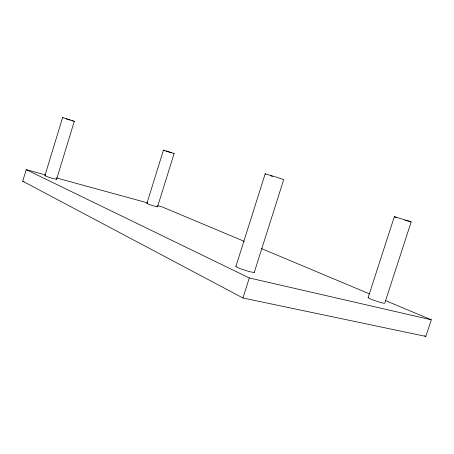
<?xml version="1.0" encoding="UTF-8"?>
<svg xmlns="http://www.w3.org/2000/svg" width="454" height="454" viewBox="0 0 454 454"><rect width="100%" height="100%" fill="white"/><g stroke="black" fill="none" stroke-linecap="round" stroke-linejoin="round"><path stroke-width="0.68" d="M235.893 266.43L265.181 173.837L278.166 177.69L283.705 179.608L254.274 272.343M385.514 300.593L431.3 319.792L425.863 336.403L242.947 297.989L22.7 181.191L26.207 169.654L45.286 174.881M44.895 175.709L62.607 117.597L64.848 118.244L74.308 121.303L56.614 179.228M146.88 203.46L163.429 150.183L167.39 151.347L174.103 153.537L157.538 206.763M242.947 297.989L249.303 277.956L26.207 169.654M368.12 297.62L394.322 216.717L409.06 221.138L411.165 221.921L384.776 303.164A8.791 0.743 18.7 0 1 375.537 300.871A8.791 0.743 18.7 0 1 368.381 297.506M74.308 121.303L73.894 121.218M411.165 221.921L406.506 220.638M174.103 153.537L173.366 153.344M249.303 277.956L431.3 319.792M22.7 181.191L24.068 181.555M56.194 177.866L147.522 202.87M157.742 205.668L161.834 206.786L244.241 241.346M404.957 220.173L405.989 220.479M72.033 120.668L73.122 120.997M171.408 152.76L166.102 151.091M69.235 119.799L70.217 120.106M68.724 119.64L66.227 118.846M270.754 175.829L272.491 176.379M396.501 217.517L394.322 216.717M164.155 150.45L163.429 150.183M62.618 117.626L63.027 117.779M265.176 173.899L265.794 174.154M261.249 248.48L369.817 294.01M424.569 335.824L425.863 336.403M56.642 179.131A6.169 0.38 16.7 0 1 51.415 178.013L49.866 177.548A6.169 0.38 16.7 0 1 45.389 175.653M156.863 206.383A5.579 0.329 17.2 0 1 152.799 205.634A5.579 0.329 17.2 0 1 147.096 203.437M254.302 272.082A9.721 0.987 17.9 0 1 244.893 270.243A9.721 0.987 17.9 0 1 235.984 266.192"/></g></svg>
